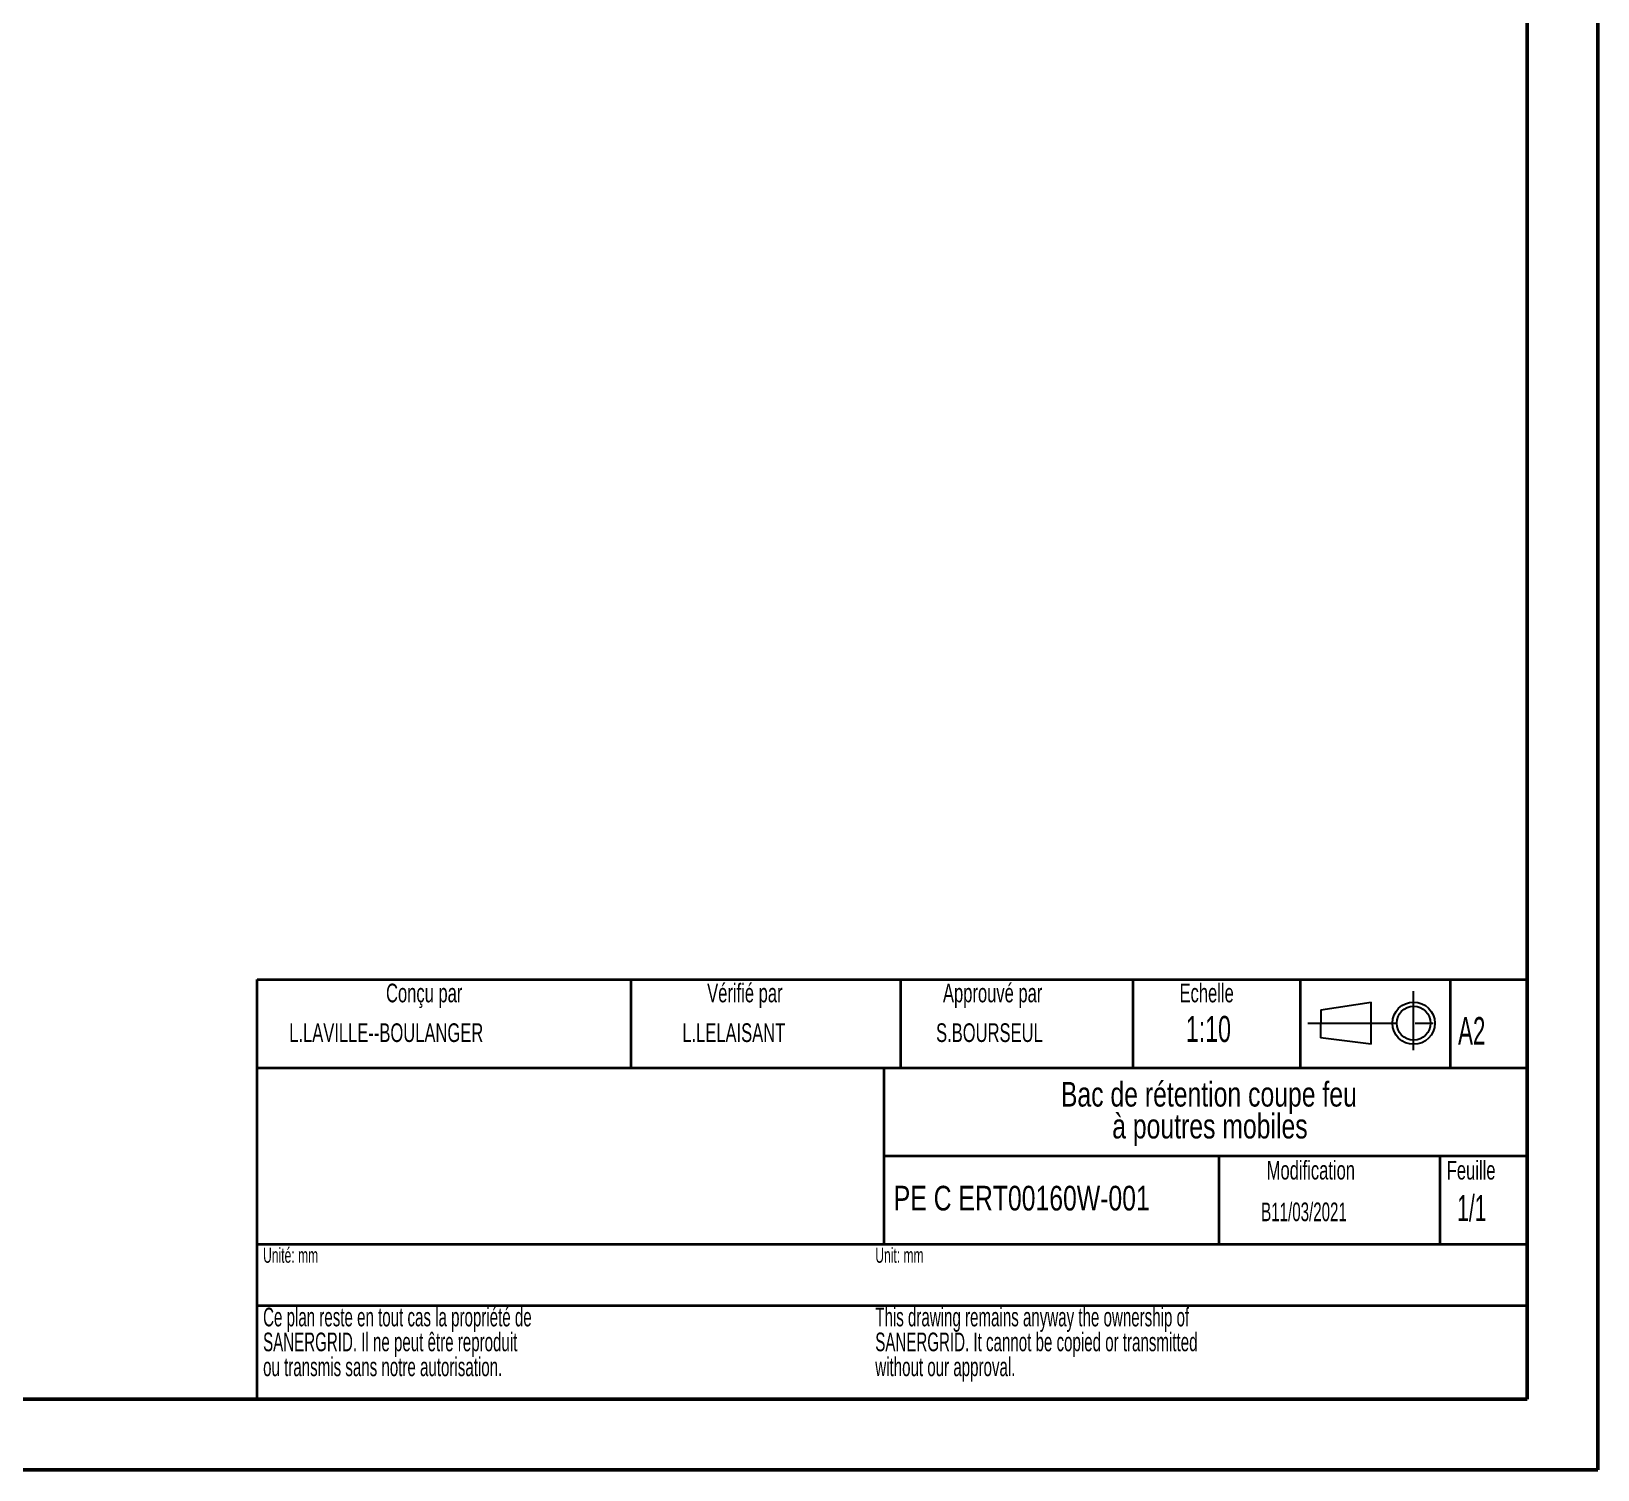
# Model space of a CAD drawing. Header units: millimetres. Extents: x -507 to 594, y -6 to 528.
# Drawn here: x 372 to 594.1, y 0.2 to 204.2 of the extents above; entities that cross this region are included whole.
import ezdxf

# ---------------------------------------------------------------- set-up
doc = ezdxf.new("R2010")
doc.units = ezdxf.units.MM
doc.linetypes.add('CENTERX2', pattern=[20.32, 12.7, -2.54, 2.54, -2.54])
doc.styles.add('SLDTEXTSTYLE0', font='TXT', dxfattribs={"width": 0.605})
doc.styles.add('SLDTEXTSTYLE1', font='TXT', dxfattribs={"width": 0.663})
doc.styles.add('SLDTEXTSTYLE2', font='TXT', dxfattribs={"width": 0.75})

# ---------------------------------------------------------------- blocks, each defined once
blk = doc.blocks.new('SW_NOTE_0')
at = {"color": 0, "linetype": 'Continuous', "lineweight": 0, "attachment_point": 1, "style": 'SLDTEXTSTYLE0'}
for s, insert, char_height in [('Unit: mm', (0, 2.73), 2.117), ('This drawing remains anyway the ownership of', (0, -5.76), 2.6458), ('SANERGRID. It cannot be copied or transmitted', (0, -9.29), 2.6458), ('without our approval.', (0, -12.82), 2.6458)]:
    blk.add_mtext(s, dxfattribs=dict(at, insert=insert, char_height=char_height))
blk = doc.blocks.new('SW_NOTE_0_1')
at = {"color": 0, "linetype": 'Continuous', "lineweight": 0, "attachment_point": 1, "style": 'SLDTEXTSTYLE0'}
for s, insert, char_height in [('Unité: mm', (0, 2.73), 2.117), ('Ce plan reste en tout cas la propriété de', (0, -5.76), 2.6458), ('SANERGRID. Il ne peut être reproduit', (0, -9.29), 2.6458), ('ou transmis sans notre autorisation.', (0, -12.82), 2.6458)]:
    blk.add_mtext(s, dxfattribs=dict(at, insert=insert, char_height=char_height))
blk = doc.blocks.new('SW_NOTE_0_2')
at = {"color": 0, "linetype": 'Continuous', "lineweight": 0, "char_height": 3.5, "attachment_point": 2, "style": 'SLDTEXTSTYLE2'}
for s, insert in [('Bac de rétention coupe feu', (31.23, 4.51)), ('à poutres mobiles', (31.38, -0.01))]:
    blk.add_mtext(s, dxfattribs=dict(at, insert=insert))

msp = doc.modelspace()

# ---------------------------------------------------------------- linework, layer by layer
at = {"color": 7, "linetype": 'Continuous', "lineweight": 50}
for p, q in [((594.0788, 0.2148), (594.0788, 420.2148)), ((584.0788, 410.2148), (584.0788, 10.2148)), ((25.0788, 10.2148), (584.0788, 10.2148)), ((0.0788, 0.2148), (594.0788, 0.2148))]:
    msp.add_line(p, q, dxfattribs=at)
at = {"color": 7, "linetype": 'Continuous', "lineweight": 35}
for p, q in [((404.0206, 10.2148), (404.0206, 69.706)), ((404.0206, 69.706), (584.0788, 69.706)), ((456.9914, 69.706), (456.9914, 57.206)), ((495.2241, 69.706), (495.2241, 57.206)), ((528.188, 69.706), (528.188, 57.206)), ((551.8838, 69.706), (551.8838, 57.206)), ((573.1734, 69.706), (573.1734, 57.206)), ((404.0206, 57.206), (584.0788, 57.206)), ((492.8699, 57.206), (492.8699, 32.206)), ((492.8699, 44.706), (584.0788, 44.706)), ((540.3627, 44.706), (540.3627, 32.206)), ((571.6938, 44.706), (571.6938, 32.206)), ((404.0206, 32.206), (584.0788, 32.206)), ((404.0206, 23.4812), (584.0788, 23.4812))]:
    msp.add_line(p, q, dxfattribs=at)
at = {"color": 7, "linetype": 'CENTERX2', "lineweight": 25}
for p, q in [((567.9875, 59.7119), (567.9875, 68.0914)), ((552.9875, 63.5301), (571.9875, 63.5301))]:
    msp.add_line(p, q, dxfattribs=at)
at = {"color": 7, "linetype": 'Continuous', "lineweight": 25}
for p, q in [((554.8314, 65.4306), (554.8071, 61.4301)), ((554.8314, 65.4306), (561.9875, 66.5301)), ((561.9875, 60.5301), (561.9875, 66.5301)), ((561.9875, 60.5301), (554.8071, 61.4301))]:
    msp.add_line(p, q, dxfattribs=at)
for radius in [3, 2.4]:
    msp.add_circle((567.9875, 63.5301), radius, dxfattribs=at)

# ---------------------------------------------------------------- block references
at = {"color": 7, "linetype": 'Continuous', "lineweight": 0}
for name, p in [('SW_NOTE_0_2', (507.7289, 50.6942)), ('SW_NOTE_0_1', (404.8812, 28.9437)), ('SW_NOTE_0', (491.6664, 28.9437))]:
    msp.add_blockref(name, p, dxfattribs=at)

# ---------------------------------------------------------------- texts
at = {"color": 7, "linetype": 'Continuous', "lineweight": 0, "attachment_point": 1}
for s, insert, char_height, style in [('Conçu par', (422.3059, 69.1339), 2.64583, 'SLDTEXTSTYLE1'), ('Vérifié par', (467.8333, 69.1339), 2.645833, 'SLDTEXTSTYLE1'), ('Approuvé par', (501.2664, 69.1339), 2.645833, 'SLDTEXTSTYLE1'), ('Echelle', (534.8004, 69.1339), 2.64583, 'SLDTEXTSTYLE1'), ('1:10', (535.7019, 64.5654), 3.70417, 'SLDTEXTSTYLE1'), ('A2', (574.2894, 64.4016), 3.9101, 'SLDTEXTSTYLE0'), ('L.LAVILLE--BOULANGER', (408.5868, 63.5069), 2.645833, 'SLDTEXTSTYLE1'), ('L.LELAISANT', (464.3055, 63.5069), 2.645833, 'SLDTEXTSTYLE1'), ('S.BOURSEUL', (500.2864, 63.5069), 2.64583, 'SLDTEXTSTYLE1'), ('Modification', (547.1602, 44.0071), 2.645833, 'SLDTEXTSTYLE1'), ('Feuille', (572.6855, 44.0071), 2.64583, 'SLDTEXTSTYLE1'), ('PE C ERT00160W-001', (494.2874, 40.4693), 3.5, 'SLDTEXTSTYLE2'), ('B11/03/2021', (546.3762, 38.0972), 2.645833, 'SLDTEXTSTYLE0'), ('1/1', (574.1554, 39.1616), 3.70417, 'SLDTEXTSTYLE0')]:
    msp.add_mtext(s, dxfattribs=dict(at, insert=insert, char_height=char_height, style=style))

doc.saveas('drawing.dxf')
